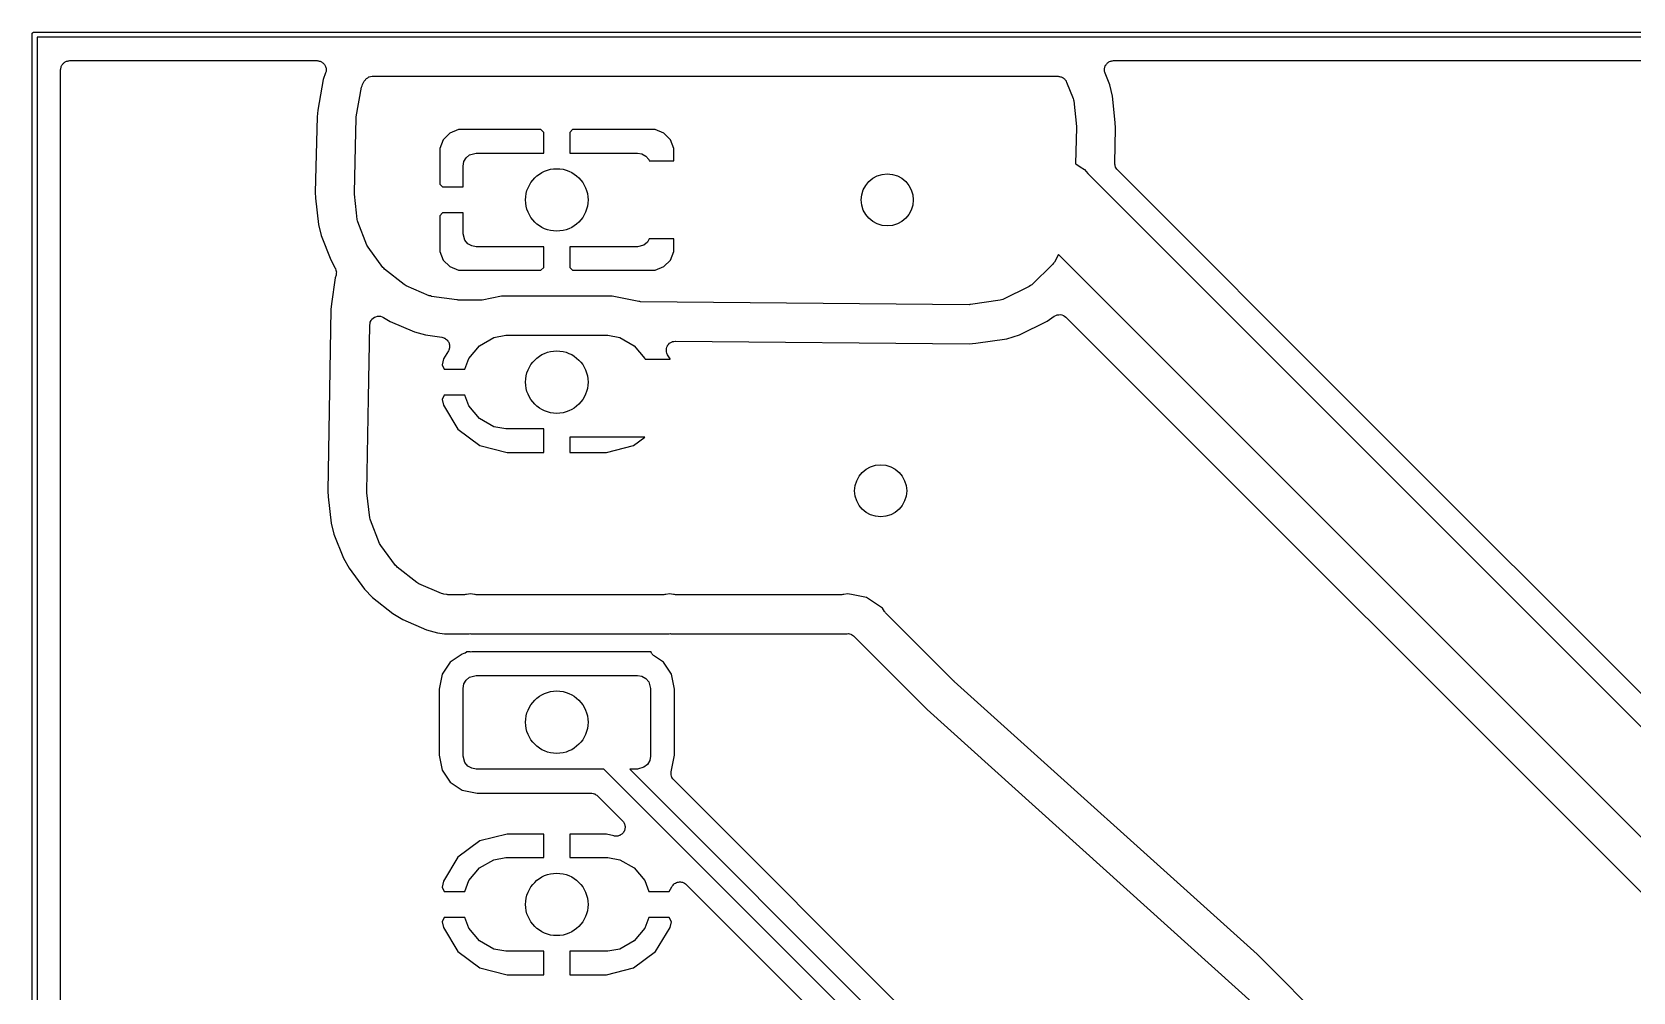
# Model space of a CAD drawing. Extents: x 81 to 178, y -172 to -32.
# Drawn here: x 81.48 to 112.24, y -50.39 to -31.95 of the extents above; entities that cross this region are included whole.
import ezdxf

# ---------------------------------------------------------------- set-up
doc = ezdxf.new("R2010")
doc.units = 0
doc.header["$MEASUREMENT"] = 0
doc.layers.add('BLACK', color=7, linetype='CONTINUOUS')

msp = doc.modelspace()

# ---------------------------------------------------------------- linework, layer by layer
at = {"layer": 'BLACK', "linetype": 'CONTINUOUS'}
for p, q in [((81.4855, -31.991), (81.4863, -31.9866)), ((81.4863, -31.9866), (81.4885, -31.9828)), ((81.4885, -31.9828), (81.49, -31.9786)), ((81.49, -31.9786), (81.4929, -31.9752)), ((81.4929, -31.9752), (81.4951, -31.9714)), ((81.4951, -31.9714), (81.4985, -31.9685)), ((81.4985, -31.9685), (81.5014, -31.9651)), ((81.5014, -31.9651), (81.5052, -31.9629)), ((81.5052, -31.9629), (81.5086, -31.96)), ((81.5086, -31.96), (81.5128, -31.9585)), ((81.5128, -31.9585), (81.5166, -31.9563)), ((81.5166, -31.9563), (81.521, -31.9555)), ((81.521, -31.9555), (81.5252, -31.954)), ((81.5252, -31.954), (178.317, -31.954)), ((81.484, -31.9952), (81.4855, -31.991)), ((81.484, -32.0128), (81.484, -31.9952)), ((81.484, -172.076), (81.484, -32.0128)), ((81.484, -32.0128), (81.484, -32.0128)), ((81.584, -32.054), (81.584, -172.035)), ((178.258, -32.054), (81.584, -32.054)), ((82.0446, -32.6191), (82.0522, -32.6059)), ((82.0522, -32.6059), (82.0574, -32.5915)), ((82.0574, -32.5915), (82.0673, -32.5798)), ((82.0673, -32.5798), (82.0749, -32.5665)), ((82.0749, -32.5665), (82.0867, -32.5567)), ((82.0867, -32.5567), (82.0965, -32.5449)), ((82.0965, -32.5449), (82.1098, -32.5373)), ((82.1098, -32.5373), (82.1215, -32.5274)), ((82.1215, -32.5274), (82.1359, -32.5222)), ((82.1359, -32.5222), (82.1491, -32.5146)), ((82.1491, -32.5146), (82.1642, -32.5119)), ((82.1642, -32.5119), (82.1786, -32.5067)), ((82.1786, -32.5067), (82.1939, -32.5067)), ((82.1939, -32.5067), (82.209, -32.504)), ((82.209, -32.504), (86.9602, -32.504)), ((86.9602, -32.504), (86.974, -32.5064)), ((86.974, -32.5064), (86.9881, -32.5062)), ((86.9881, -32.5062), (87.0037, -32.5117)), ((87.0037, -32.5117), (87.02, -32.5146)), ((87.02, -32.5146), (87.0322, -32.5216)), ((87.0322, -32.5216), (87.0455, -32.5262)), ((87.0455, -32.5262), (87.0583, -32.5367)), ((87.0583, -32.5367), (87.0727, -32.5449)), ((87.0727, -32.5449), (87.0817, -32.5557)), ((87.0817, -32.5557), (87.0926, -32.5646)), ((87.0926, -32.5646), (87.1011, -32.5788)), ((87.1011, -32.5788), (87.1117, -32.5915)), ((87.1117, -32.5915), (87.1165, -32.6047)), ((87.1165, -32.6047), (87.1237, -32.6168)), ((102.106, -32.6078), (102.112, -32.5915)), ((102.112, -32.5915), (102.121, -32.5814)), ((102.121, -32.5814), (102.127, -32.5697)), ((102.127, -32.5697), (102.14, -32.5583)), ((102.14, -32.5583), (102.151, -32.5449)), ((102.151, -32.5449), (102.163, -32.5383)), ((102.163, -32.5383), (102.173, -32.5296)), ((102.173, -32.5296), (102.189, -32.5232)), ((102.189, -32.5232), (102.204, -32.5146)), ((102.204, -32.5146), (102.217, -32.5123)), ((102.217, -32.5123), (102.229, -32.5074)), ((102.229, -32.5074), (102.247, -32.507)), ((102.247, -32.507), (102.264, -32.504)), ((102.264, -32.504), (177.633, -32.504)), ((82.034, -32.679), (82.0367, -32.6639)), ((82.034, -171.41), (82.034, -32.679)), ((82.0367, -32.6486), (82.0419, -32.6342)), ((82.0367, -32.6639), (82.0367, -32.6486)), ((82.0419, -32.6342), (82.0446, -32.6191)), ((87.0811, -32.8642), (86.9743, -33.4543)), ((87.1255, -32.7365), (87.0811, -32.8642)), ((87.1237, -32.6168), (87.1269, -32.633)), ((87.1277, -32.7226), (87.1255, -32.7365)), ((87.1269, -32.633), (87.1325, -32.6486)), ((87.1325, -32.7094), (87.1277, -32.7226)), ((87.1325, -32.6486), (87.1325, -32.6627)), ((87.1325, -32.6627), (87.1352, -32.6765)), ((87.1352, -32.6765), (87.1325, -32.6928)), ((87.1325, -32.6928), (87.1325, -32.7094)), ((87.8345, -32.96), (87.8683, -32.8966)), ((87.8683, -32.8966), (87.8701, -32.8943)), ((87.8701, -32.8943), (87.8711, -32.8915)), ((87.8711, -32.8915), (87.8888, -32.8704)), ((87.8888, -32.8704), (87.9058, -32.8488)), ((87.9058, -32.8488), (87.9083, -32.8472)), ((87.9083, -32.8472), (87.9102, -32.8449)), ((87.9102, -32.8449), (87.934, -32.8312)), ((87.934, -32.8312), (87.9574, -32.8166)), ((87.9574, -32.8166), (87.9603, -32.816)), ((87.9603, -32.816), (87.9628, -32.8146)), ((87.9628, -32.8146), (87.9899, -32.8098)), ((87.9899, -32.8098), (88.0168, -32.8041)), ((88.0168, -32.8041), (88.0198, -32.8045)), ((88.0198, -32.8045), (88.0227, -32.804)), ((88.0227, -32.804), (101.2, -32.804)), ((101.2, -32.804), (101.213, -32.8063)), ((101.213, -32.8063), (101.226, -32.806)), ((101.226, -32.806), (101.243, -32.8115)), ((101.243, -32.8115), (101.26, -32.8146)), ((101.26, -32.8146), (101.271, -32.8212)), ((101.271, -32.8212), (101.284, -32.8254)), ((101.284, -32.8254), (101.297, -32.8362)), ((101.297, -32.8362), (101.313, -32.8449)), ((101.313, -32.8449), (101.321, -32.8551)), ((101.321, -32.8551), (101.331, -32.8633)), ((101.331, -32.8633), (101.34, -32.8782)), ((101.34, -32.8782), (101.352, -32.8915)), ((101.352, -32.8915), (101.356, -32.9039)), ((101.356, -32.9039), (101.363, -32.9152)), ((102.089, -32.6832), (102.092, -32.666)), ((102.092, -32.6962), (102.089, -32.6832)), ((102.092, -32.6486), (102.096, -32.6362)), ((102.092, -32.666), (102.092, -32.6486)), ((102.092, -32.7094), (102.092, -32.6962)), ((102.097, -32.7257), (102.092, -32.7094)), ((102.096, -32.6362), (102.098, -32.6231)), ((102.101, -32.7428), (102.097, -32.7257)), ((102.098, -32.6231), (102.106, -32.6078)), ((102.19, -32.9701), (102.101, -32.7428)), ((87.7136, -33.5811), (87.8166, -33.0113)), ((87.8166, -33.0113), (87.826, -32.9858)), ((87.826, -32.9858), (87.8345, -32.96)), ((101.363, -32.9152), (101.487, -33.2325)), ((102.242, -33.1842), (102.19, -32.9701)), ((102.298, -33.6906), (102.242, -33.1842)), ((86.9743, -33.4543), (86.9612, -33.5839)), ((101.487, -33.2325), (101.492, -33.2551)), ((101.492, -33.2551), (101.498, -33.2773)), ((101.498, -33.2773), (101.552, -33.7663)), ((86.9612, -33.5839), (86.9275, -35.033)), ((87.6982, -34.1506), (87.7108, -33.6081)), ((87.7108, -33.6081), (87.7135, -33.5947)), ((87.7135, -33.5947), (87.7136, -33.5811)), ((89.6775, -33.829), (89.5121, -33.8975)), ((91.2633, -33.829), (89.6775, -33.829)), ((91.317, -33.8827), (91.2633, -33.829)), ((91.8707, -33.829), (91.817, -33.8827)), ((93.4565, -33.829), (91.8707, -33.829)), ((93.6219, -33.8975), (93.4565, -33.829)), ((101.553, -33.7894), (101.536, -34.4876)), ((101.552, -33.7663), (101.551, -33.7779)), ((101.551, -33.7779), (101.553, -33.7894)), ((102.287, -34.4732), (102.303, -33.801)), ((102.303, -33.801), (102.298, -33.6906)), ((89.3855, -34.0241), (89.317, -34.1895)), ((89.5121, -33.8975), (89.3855, -34.0241)), ((91.317, -34.279), (91.317, -33.8827)), ((91.817, -33.8827), (91.817, -34.279)), ((93.7485, -34.0241), (93.6219, -33.8975)), ((93.817, -34.1895), (93.7485, -34.0241)), ((87.6774, -35.0446), (87.6982, -34.1506)), ((89.317, -34.1895), (89.317, -34.8753)), ((89.767, -34.529), (89.7821, -34.4435)), ((89.7821, -34.4435), (89.8255, -34.3683)), ((89.8255, -34.3683), (89.892, -34.3125)), ((89.892, -34.3125), (90.017, -34.279)), ((90.017, -34.279), (91.317, -34.279)), ((91.817, -34.279), (93.117, -34.279)), ((93.117, -34.279), (93.2025, -34.2941)), ((93.2025, -34.2941), (93.2777, -34.3375)), ((93.2777, -34.3375), (93.3335, -34.404)), ((93.3335, -34.404), (93.3402, -34.429)), ((93.3402, -34.429), (93.817, -34.429)), ((93.817, -34.429), (93.817, -34.1895)), ((89.767, -34.929), (89.767, -34.529)), ((101.536, -34.4876), (101.541, -34.4888)), ((101.541, -34.4888), (101.622, -34.5459)), ((101.622, -34.5459), (101.709, -34.5956)), ((101.709, -34.5956), (101.772, -34.6718)), ((101.772, -34.6718), (115.442, -48.3415)), ((102.288, -34.4828), (102.287, -34.4732)), ((102.287, -34.4925), (102.288, -34.4828)), ((102.293, -34.5127), (102.287, -34.4925)), ((102.296, -34.5333), (102.293, -34.5127)), ((102.301, -34.5418), (102.296, -34.5333)), ((102.303, -34.5512), (102.301, -34.5418)), ((102.315, -34.5683), (102.303, -34.5512)), ((102.325, -34.5866), (102.315, -34.5683)), ((102.332, -34.5931), (102.325, -34.5866)), ((102.338, -34.601), (102.332, -34.5931)), ((106.973, -39.2363), (102.338, -34.601)), ((86.9275, -35.033), (86.9322, -35.1434)), ((87.6792, -35.0561), (87.6774, -35.0446)), ((87.6784, -35.0677), (87.6792, -35.0561)), ((89.317, -34.8753), (89.3707, -34.929)), ((89.3707, -34.929), (89.767, -34.929)), ((86.9322, -35.1434), (86.9875, -35.6498)), ((87.7179, -35.4293), (87.6784, -35.0677)), ((86.9875, -35.6498), (87.0401, -35.8639)), ((87.7318, -35.5567), (87.7179, -35.4293)), ((87.7383, -35.5789), (87.7318, -35.5567)), ((87.7428, -35.6015), (87.7383, -35.5789)), ((87.9178, -36.0487), (87.7428, -35.6015)), ((89.3707, -35.429), (89.317, -35.4827)), ((89.317, -35.4827), (89.317, -36.1685)), ((89.767, -35.429), (89.3707, -35.429)), ((89.767, -35.829), (89.767, -35.429)), ((87.0401, -35.8639), (87.2237, -36.3329)), ((89.8005, -35.954), (89.767, -35.829)), ((89.8563, -36.0205), (89.8005, -35.954)), ((93.3085, -35.9897), (93.242, -36.0455)), ((93.3436, -35.929), (93.3085, -35.9897)), ((93.817, -35.929), (93.3436, -35.929)), ((93.817, -36.1685), (93.817, -35.929)), ((87.9298, -36.0684), (87.9178, -36.0487)), ((87.9401, -36.0891), (87.9298, -36.0684)), ((88.2258, -36.4751), (87.9401, -36.0891)), ((89.317, -36.1685), (89.3855, -36.3339)), ((89.9315, -36.0639), (89.8563, -36.0205)), ((90.017, -36.079), (89.9315, -36.0639)), ((91.317, -36.079), (90.017, -36.079)), ((91.317, -36.4753), (91.317, -36.079)), ((93.117, -36.079), (91.817, -36.079)), ((91.817, -36.079), (91.817, -36.4753)), ((93.242, -36.0455), (93.117, -36.079)), ((93.7485, -36.3339), (93.817, -36.1685)), ((101.207, -36.2275), (101.129, -36.3727)), ((114.185, -49.2057), (101.207, -36.2275)), ((87.2237, -36.3329), (87.3105, -36.49)), ((87.3105, -36.49), (87.313, -36.4971)), ((87.313, -36.4971), (87.3171, -36.5033)), ((87.3171, -36.5033), (87.3228, -36.5257)), ((87.3228, -36.5257), (87.3303, -36.5475)), ((87.3296, -36.5852), (87.3291, -36.6083)), ((87.3319, -36.5622), (87.3296, -36.5852)), ((87.3303, -36.5475), (87.3301, -36.555)), ((87.3301, -36.555), (87.3319, -36.5622)), ((88.2426, -36.491), (88.2258, -36.4751)), ((88.2579, -36.5082), (88.2426, -36.491)), ((88.6345, -36.8063), (88.2579, -36.5082)), ((89.3855, -36.3339), (89.5121, -36.4605)), ((89.5121, -36.4605), (89.6775, -36.529)), ((89.6775, -36.529), (91.2633, -36.529)), ((91.2633, -36.529), (91.317, -36.4753)), ((91.817, -36.4753), (91.8707, -36.529)), ((91.8707, -36.529), (93.4565, -36.529)), ((93.4565, -36.529), (93.6219, -36.4605)), ((93.6219, -36.4605), (93.7485, -36.3339)), ((101.097, -36.416), (100.691, -36.8092)), ((101.113, -36.394), (101.097, -36.416)), ((101.129, -36.3727), (101.113, -36.394)), ((87.31, -36.6777), (87.2363, -37.1747)), ((87.3257, -36.6227), (87.31, -36.6777)), ((87.3265, -36.6152), (87.3257, -36.6227)), ((87.3291, -36.6083), (87.3265, -36.6152)), ((88.6548, -36.8172), (88.6345, -36.8063)), ((88.6741, -36.8299), (88.6548, -36.8172)), ((89.1154, -37.0193), (88.6741, -36.8299)), ((100.646, -36.8404), (100.139, -37.0902)), ((100.668, -36.8243), (100.646, -36.8404)), ((100.691, -36.8092), (100.668, -36.8243)), ((87.2363, -37.1747), (87.2274, -37.2834)), ((89.1379, -37.0246), (89.1154, -37.0193)), ((89.1598, -37.0317), (89.1379, -37.0246)), ((89.6468, -37.101), (89.1598, -37.0317)), ((89.6584, -37.1006), (89.6468, -37.101)), ((89.6698, -37.1027), (89.6584, -37.1006)), ((90.0954, -37.1066), (89.6698, -37.1027)), ((90.1132, -37.1037), (90.0954, -37.1066)), ((90.1311, -37.1033), (90.1132, -37.1037)), ((90.5045, -37.029), (90.1311, -37.1033)), ((92.6295, -37.029), (90.5045, -37.029)), ((93.1449, -37.1315), (92.6295, -37.029)), ((93.1613, -37.1319), (93.1449, -37.1315)), ((93.1775, -37.1349), (93.1613, -37.1319)), ((99.4874, -37.1928), (93.1775, -37.1349)), ((99.5009, -37.1905), (99.4874, -37.1928)), ((99.5145, -37.1909), (99.5009, -37.1905)), ((100.087, -37.1064), (99.5145, -37.1909)), ((100.113, -37.0978), (100.087, -37.1064)), ((100.139, -37.0902), (100.113, -37.0978)), ((87.2274, -37.2834), (87.1682, -40.7732)), ((87.9782, -37.5543), (87.9838, -37.5249)), ((87.9838, -37.5249), (87.9839, -37.5246)), ((87.9839, -37.5246), (87.984, -37.5243)), ((87.984, -37.5243), (87.9996, -37.4983)), ((87.9996, -37.4983), (88.0149, -37.4726)), ((88.0149, -37.4726), (88.0151, -37.4725)), ((88.0151, -37.4725), (88.0152, -37.4722)), ((88.0152, -37.4722), (88.0387, -37.4532)), ((88.0387, -37.4532), (88.062, -37.4342)), ((88.062, -37.4342), (88.0622, -37.4341)), ((88.0622, -37.4341), (88.0624, -37.434)), ((88.0624, -37.434), (88.0909, -37.4241)), ((88.0909, -37.4241), (88.1194, -37.4142)), ((88.1194, -37.4142), (88.1196, -37.4142)), ((88.1196, -37.4142), (88.1199, -37.4141)), ((88.1199, -37.4141), (88.1502, -37.4147)), ((88.1502, -37.4147), (88.1801, -37.4151)), ((88.1801, -37.4151), (88.1804, -37.4152)), ((88.1804, -37.4152), (88.1807, -37.4152)), ((88.1807, -37.4152), (88.2089, -37.426)), ((88.2089, -37.426), (88.237, -37.4367)), ((88.237, -37.4367), (88.3675, -37.5145)), ((88.3675, -37.5145), (88.8303, -37.7131)), ((100.458, -37.7691), (100.99, -37.507)), ((100.99, -37.507), (101.125, -37.4118)), ((101.125, -37.4118), (101.126, -37.4117)), ((101.126, -37.4116), (101.153, -37.3989)), ((101.126, -37.4117), (101.126, -37.4116)), ((101.153, -37.3989), (101.18, -37.386)), ((101.18, -37.386), (101.181, -37.386)), ((101.181, -37.3859), (101.211, -37.3833)), ((101.181, -37.386), (101.181, -37.3859)), ((101.211, -37.3833), (101.241, -37.3805)), ((101.241, -37.3805), (101.241, -37.3806)), ((101.241, -37.3806), (101.241, -37.3806)), ((101.241, -37.3806), (101.27, -37.3884)), ((101.27, -37.3884), (101.3, -37.3961)), ((101.3, -37.3961), (101.3, -37.3963)), ((101.3, -37.3963), (101.3, -37.3963)), ((101.3, -37.3963), (101.325, -37.4136)), ((101.325, -37.4136), (101.35, -37.4308)), ((101.35, -37.4308), (101.35, -37.431)), ((101.35, -37.431), (101.35, -37.4312)), ((101.35, -37.4312), (113.384, -49.4651)), ((87.9486, -38.9884), (87.9724, -37.584)), ((87.9724, -37.584), (87.9782, -37.5543)), ((88.8303, -37.7131), (89.0426, -37.7726)), ((89.0426, -37.7726), (89.3583, -37.8175)), ((89.3583, -37.8175), (89.3769, -37.8236)), ((89.3769, -37.8236), (89.3962, -37.8273)), ((89.3962, -37.8273), (89.4056, -37.833)), ((89.4056, -37.833), (89.416, -37.8364)), ((90.0796, -37.9789), (90.3544, -37.8202)), ((90.3544, -37.8202), (90.5883, -37.779)), ((90.5883, -37.779), (92.5457, -37.779)), ((92.5457, -37.779), (92.7796, -37.8202)), ((92.7796, -37.8202), (93.0544, -37.9789)), ((100.211, -37.8463), (100.458, -37.7691)), ((89.4837, -38.0807), (89.3919, -38.234)), ((89.416, -37.8364), (89.4315, -37.8485)), ((89.4315, -37.8485), (89.4483, -37.8585)), ((89.4483, -37.8585), (89.4552, -37.8671)), ((89.4552, -37.8671), (89.4639, -37.8739)), ((89.4639, -37.8739), (89.4742, -37.8905)), ((89.4742, -37.8905), (89.4866, -37.9057)), ((89.4907, -38.0624), (89.4837, -38.0807)), ((89.4866, -37.9057), (89.4902, -37.9161)), ((89.4902, -37.9161), (89.496, -37.9255)), ((89.5, -38.0451), (89.4907, -38.0624)), ((89.496, -37.9255), (89.5, -37.9446)), ((89.5, -37.9446), (89.5064, -37.9632)), ((89.5015, -38.0342), (89.5, -38.0451)), ((89.5055, -38.0239), (89.5015, -38.0342)), ((89.5058, -38.0043), (89.5055, -38.0239)), ((89.5085, -37.9849), (89.5058, -38.0043)), ((89.5064, -37.9632), (89.5063, -37.9742)), ((89.5063, -37.9742), (89.5085, -37.9849)), ((89.8756, -38.2221), (90.0796, -37.9789)), ((93.0544, -37.9789), (93.2584, -38.2221)), ((93.6727, -38.0385), (93.6734, -38.0364)), ((93.6731, -38.0667), (93.6727, -38.0385)), ((93.6729, -38.0949), (93.6731, -38.0667)), ((93.6736, -38.097), (93.6729, -38.0949)), ((93.6734, -38.0341), (93.6833, -38.0077)), ((93.6734, -38.0364), (93.6734, -38.0341)), ((93.6737, -38.0993), (93.6736, -38.097)), ((93.6838, -38.1256), (93.6737, -38.0993)), ((93.6833, -38.0077), (93.6925, -37.981)), ((93.6932, -38.1522), (93.6838, -38.1256)), ((93.6925, -37.981), (93.694, -37.9793)), ((93.694, -37.9793), (93.6948, -37.9772)), ((93.6948, -37.9772), (93.7131, -37.9557)), ((93.7131, -37.9557), (93.7308, -37.9339)), ((93.7308, -37.9339), (93.7328, -37.9327)), ((93.7328, -37.9327), (93.7343, -37.931)), ((93.7343, -37.931), (93.7588, -37.9171)), ((93.7588, -37.9171), (93.783, -37.9026)), ((93.783, -37.9026), (93.7852, -37.9022)), ((93.7852, -37.9022), (93.7872, -37.9011)), ((93.7872, -37.9011), (93.815, -37.8964)), ((93.815, -37.8964), (93.8426, -37.8911)), ((93.8426, -37.8911), (93.8449, -37.8914)), ((93.8449, -37.8914), (93.8471, -37.8911)), ((93.8471, -37.8911), (99.4873, -37.9428)), ((99.4873, -37.9428), (99.6173, -37.9339)), ((99.6173, -37.9339), (100.211, -37.8463)), ((89.3919, -38.234), (89.3614, -38.3458)), ((89.3614, -38.3458), (89.4055, -38.429)), ((89.4055, -38.429), (89.8002, -38.429)), ((89.8002, -38.429), (89.8756, -38.2221)), ((93.2584, -38.2221), (93.2646, -38.239)), ((93.2646, -38.239), (93.7435, -38.239)), ((93.6946, -38.1539), (93.6932, -38.1522)), ((93.6954, -38.156), (93.6946, -38.1539)), ((93.7421, -38.234), (93.6954, -38.156)), ((93.7435, -38.239), (93.7421, -38.234)), ((87.9182, -40.7802), (87.9486, -38.9884)), ((87.9486, -38.9884), (87.9486, -38.9884)), ((89.4055, -38.929), (89.3614, -39.0122)), ((89.3614, -39.0122), (89.3919, -39.124)), ((89.8002, -38.929), (89.4055, -38.929)), ((89.8756, -39.1359), (89.8002, -38.929)), ((89.3919, -39.124), (89.6678, -39.5845)), ((90.0796, -39.3791), (89.8756, -39.1359)), ((115.688, -47.9507), (106.973, -39.2363)), ((106.973, -39.2363), (106.973, -39.2363)), ((89.6678, -39.5845), (90.0904, -39.8979)), ((90.3544, -39.5378), (90.0796, -39.3791)), ((90.5883, -39.579), (90.3544, -39.5378)), ((91.317, -39.579), (90.5883, -39.579)), ((91.317, -40.029), (91.317, -39.579)), ((90.0904, -39.8979), (90.6136, -40.029)), ((91.817, -39.739), (91.817, -40.029)), ((93.2578, -39.739), (91.817, -39.739)), ((92.5204, -40.029), (93.0436, -39.8979)), ((93.0436, -39.8979), (93.2578, -39.739)), ((90.6136, -40.029), (91.317, -40.029)), ((91.817, -40.029), (92.5204, -40.029)), ((87.1682, -40.7732), (87.1736, -40.8829)), ((87.1736, -40.8829), (87.2313, -41.3857)), ((87.92, -40.7916), (87.9182, -40.7802)), ((87.9193, -40.8031), (87.92, -40.7916)), ((87.9751, -41.2887), (87.9193, -40.8031)), ((87.2313, -41.3857), (87.2845, -41.5982)), ((87.9816, -41.3107), (87.9751, -41.2887)), ((87.9862, -41.3331), (87.9816, -41.3107)), ((88.1617, -41.7768), (87.9862, -41.3331)), ((87.2845, -41.5982), (87.4686, -42.0635)), ((88.1737, -41.7963), (88.1617, -41.7768)), ((88.184, -41.8168), (88.1737, -41.7963)), ((88.4686, -42.1998), (88.184, -41.8168)), ((87.4686, -42.0635), (87.5751, -42.2549)), ((87.5751, -42.2549), (87.8736, -42.6565)), ((88.4853, -42.2156), (88.4686, -42.1998)), ((88.5005, -42.2327), (88.4853, -42.2156)), ((88.8748, -42.5287), (88.5005, -42.2327)), ((87.8736, -42.6565), (88.0261, -42.8137)), ((88.8949, -42.5396), (88.8748, -42.5287)), ((88.9141, -42.5522), (88.8949, -42.5396)), ((89.3523, -42.741), (88.9141, -42.5522)), ((89.3746, -42.7463), (89.3523, -42.741)), ((89.3964, -42.7534), (89.3746, -42.7463)), ((89.4496, -42.7612), (89.3964, -42.7534)), ((89.9086, -42.7439), (89.8293, -42.7596)), ((89.9828, -42.7586), (89.9086, -42.7439)), ((93.7334, -42.7439), (93.6592, -42.7586)), ((93.8076, -42.7586), (93.7334, -42.7439)), ((97.155, -42.7449), (97.0808, -42.7596)), ((97.2292, -42.7596), (97.155, -42.7449)), ((88.0261, -42.8137), (88.4186, -43.1241)), ((89.4623, -42.7608), (89.4496, -42.7612)), ((89.4748, -42.763), (89.4623, -42.7608)), ((89.7951, -42.763), (89.4748, -42.763)), ((89.8121, -42.76), (89.7951, -42.763)), ((89.8293, -42.7596), (89.8121, -42.76)), ((89.9999, -42.759), (89.9828, -42.7586)), ((90.0169, -42.762), (89.9999, -42.759)), ((93.6251, -42.762), (90.0169, -42.762)), ((93.642, -42.759), (93.6251, -42.762)), ((93.6592, -42.7586), (93.642, -42.759)), ((93.8127, -42.7596), (93.8076, -42.7586)), ((93.8076, -42.7586), (93.8076, -42.7586)), ((93.8299, -42.76), (93.8127, -42.7596)), ((93.8469, -42.763), (93.8299, -42.76)), ((97.0467, -42.763), (93.8469, -42.763)), ((97.0636, -42.76), (97.0467, -42.763)), ((97.0808, -42.7596), (97.0636, -42.76)), ((97.5159, -42.8167), (97.2292, -42.7596)), ((97.8219, -43.0211), (97.5159, -42.8167)), ((97.8639, -43.084), (97.8219, -43.0211)), ((88.4186, -43.1241), (88.6067, -43.2364)), ((88.6067, -43.2364), (89.0662, -43.4344)), ((97.8758, -43.0964), (97.8639, -43.084)), ((97.8857, -43.1105), (97.8758, -43.0964)), ((99.196, -44.4209), (97.8857, -43.1105)), ((89.0662, -43.4344), (89.277, -43.494)), ((89.277, -43.494), (89.4079, -43.513)), ((89.4079, -43.513), (89.8818, -43.513)), ((89.8818, -43.513), (89.8931, -43.51)), ((89.8931, -43.51), (89.9162, -43.512)), ((89.9162, -43.512), (93.7258, -43.512)), ((93.7258, -43.512), (93.7489, -43.51)), ((93.7489, -43.51), (93.7602, -43.513)), ((93.7602, -43.513), (97.1474, -43.513)), ((97.1474, -43.513), (97.1705, -43.511)), ((97.1705, -43.511), (97.1929, -43.517)), ((97.1929, -43.517), (97.2158, -43.521)), ((97.2158, -43.521), (97.2225, -43.5249)), ((97.2225, -43.5249), (97.2301, -43.527)), ((97.2301, -43.527), (97.2491, -43.5403)), ((97.2491, -43.5403), (97.2692, -43.5519)), ((97.2692, -43.5519), (97.2841, -43.5697)), ((97.2841, -43.5697), (98.6828, -44.9683)), ((89.7457, -43.9071), (89.5158, -44.0608)), ((89.7501, -43.9063), (89.7457, -43.9071)), ((89.7508, -43.906), (89.7501, -43.9063)), ((89.7516, -43.906), (89.7508, -43.906)), ((89.7792, -43.895), (89.7516, -43.906)), ((89.8068, -43.8842), (89.7792, -43.895)), ((89.8073, -43.8838), (89.8068, -43.8842)), ((89.808, -43.8835), (89.8073, -43.8838)), ((89.8301, -43.8638), (89.808, -43.8835)), ((89.831, -43.863), (89.8301, -43.8638)), ((89.8999, -43.863), (89.831, -43.863)), ((89.923, -43.865), (89.8999, -43.863)), ((89.9343, -43.862), (89.923, -43.865)), ((93.3798, -43.862), (89.9343, -43.862)), ((93.3814, -43.8653), (93.3798, -43.862)), ((93.388, -43.884), (93.3814, -43.8653)), ((93.3948, -43.8923), (93.388, -43.884)), ((93.3995, -43.902), (93.3948, -43.8923)), ((93.4139, -43.9157), (93.3995, -43.902)), ((93.4264, -43.9311), (93.4139, -43.9157)), ((93.4357, -43.9366), (93.4264, -43.9311)), ((93.4434, -43.944), (93.4357, -43.9366)), ((93.6182, -44.0608), (93.4434, -43.944)), ((89.3621, -44.2907), (89.3048, -44.5792)), ((89.5158, -44.0608), (89.3621, -44.2907)), ((93.7719, -44.2907), (93.6182, -44.0608)), ((93.8292, -44.5792), (93.7719, -44.2907)), ((89.3048, -44.5792), (89.3048, -45.8448)), ((89.767, -44.562), (89.7821, -44.4765)), ((89.767, -45.862), (89.767, -44.562)), ((89.7821, -44.4765), (89.8255, -44.4013)), ((89.8255, -44.4013), (89.892, -44.3455)), ((89.892, -44.3455), (90.017, -44.312)), ((90.017, -44.312), (93.117, -44.312)), ((93.117, -44.312), (93.2025, -44.3271)), ((93.2025, -44.3271), (93.2777, -44.3705)), ((93.2777, -44.3705), (93.3335, -44.437)), ((93.3335, -44.437), (93.367, -44.562)), ((93.367, -44.562), (93.367, -45.862)), ((93.8292, -45.8448), (93.8292, -44.5792)), ((99.1998, -44.4235), (99.196, -44.4209)), ((99.2027, -44.4272), (99.1998, -44.4235)), ((105.022, -49.6687), (99.2027, -44.4272)), ((98.6828, -44.9683), (108.775, -54.0585)), ((89.3048, -45.8448), (89.3621, -46.1333)), ((89.3621, -46.1333), (89.5158, -46.3632)), ((89.8005, -45.987), (89.767, -45.862)), ((89.8563, -46.0535), (89.8005, -45.987)), ((89.9315, -46.0969), (89.8563, -46.0535)), ((90.017, -46.112), (89.9315, -46.0969)), ((92.4735, -46.112), (90.017, -46.112)), ((110.823, -64.4615), (92.4735, -46.112)), ((93.117, -46.112), (92.9685, -46.112)), ((92.9685, -46.112), (111.116, -64.2599)), ((93.242, -46.0785), (93.117, -46.112)), ((93.3085, -46.0227), (93.242, -46.0785)), ((93.3519, -45.9475), (93.3085, -46.0227)), ((93.367, -45.862), (93.3519, -45.9475)), ((93.7659, -46.1631), (93.8292, -45.8448)), ((89.5158, -46.3632), (89.7457, -46.5169)), ((93.7632, -46.2125), (93.7654, -46.1878)), ((93.7647, -46.218), (93.7632, -46.2125)), ((93.7646, -46.2238), (93.7647, -46.218)), ((93.7726, -46.2473), (93.7646, -46.2238)), ((93.7654, -46.1878), (93.7659, -46.1631)), ((93.779, -46.2712), (93.7726, -46.2473)), ((93.7823, -46.2759), (93.779, -46.2712)), ((93.7841, -46.2814), (93.7823, -46.2759)), ((93.7996, -46.3007), (93.7841, -46.2814)), ((93.8138, -46.3209), (93.7996, -46.3007)), ((108.681, -61.188), (93.8138, -46.3209)), ((89.7457, -46.5169), (90.0342, -46.5742)), ((90.0342, -46.5742), (92.2269, -46.5742)), ((92.2269, -46.5742), (92.2345, -46.5756)), ((92.2345, -46.5756), (92.2421, -46.5749)), ((92.2421, -46.5749), (92.2642, -46.5808)), ((92.2642, -46.5808), (92.2867, -46.5848)), ((92.2867, -46.5848), (92.2934, -46.5886)), ((92.2934, -46.5886), (92.3008, -46.5906)), ((92.3008, -46.5906), (92.3196, -46.6038)), ((92.3196, -46.6038), (92.3394, -46.6152)), ((92.3394, -46.6152), (92.3443, -46.6211)), ((92.3443, -46.6211), (92.3506, -46.6255)), ((92.3506, -46.6255), (92.8294, -47.1043)), ((90.6136, -47.362), (90.0904, -47.4931)), ((91.317, -47.362), (90.6136, -47.362)), ((91.317, -47.812), (91.317, -47.362)), ((92.5204, -47.362), (91.817, -47.362)), ((91.817, -47.362), (91.817, -47.812)), ((92.6631, -47.3977), (92.5204, -47.362)), ((92.8178, -47.3595), (92.806, -47.3713)), ((92.8314, -47.3497), (92.8178, -47.3595)), ((92.8294, -47.1043), (92.8373, -47.1156)), ((92.8392, -47.3382), (92.8314, -47.3497)), ((92.8373, -47.1156), (92.8473, -47.1253)), ((92.849, -47.3284), (92.8392, -47.3382)), ((92.8473, -47.1253), (92.8546, -47.1403)), ((92.856, -47.3132), (92.849, -47.3284)), ((92.8546, -47.1403), (92.8642, -47.154)), ((92.8654, -47.2994), (92.856, -47.3132)), ((92.8642, -47.154), (92.8678, -47.1675)), ((92.8688, -47.2859), (92.8654, -47.2994)), ((92.8678, -47.1675), (92.8739, -47.18)), ((92.8747, -47.2733), (92.8688, -47.2859)), ((92.8739, -47.18), (92.8756, -47.1966)), ((92.8761, -47.2566), (92.8747, -47.2733)), ((92.8756, -47.1966), (92.88, -47.2127)), ((92.8802, -47.2404), (92.8761, -47.2566)), ((92.88, -47.2127), (92.8787, -47.2266)), ((92.8787, -47.2266), (92.8802, -47.2404)), ((90.0904, -47.4931), (89.6678, -47.8065)), ((92.677, -47.3987), (92.6631, -47.3977)), ((92.6904, -47.4023), (92.677, -47.3987)), ((92.707, -47.4009), (92.6904, -47.4023)), ((92.7237, -47.4021), (92.707, -47.4009)), ((92.7371, -47.3982), (92.7237, -47.4021)), ((92.7509, -47.397), (92.7371, -47.3982)), ((92.7661, -47.39), (92.7509, -47.397)), ((92.7822, -47.3854), (92.7661, -47.39)), ((92.7934, -47.3772), (92.7822, -47.3854)), ((92.806, -47.3713), (92.7934, -47.3772)), ((89.6678, -47.8065), (89.3919, -48.267)), ((90.0796, -48.0119), (90.3544, -47.8532)), ((90.3544, -47.8532), (90.5883, -47.812)), ((90.5883, -47.812), (91.317, -47.812)), ((91.817, -47.812), (92.5457, -47.812)), ((92.5457, -47.812), (92.7796, -47.8532)), ((92.7796, -47.8532), (93.0544, -48.0119)), ((89.3919, -48.267), (89.3614, -48.3788)), ((89.8002, -48.462), (89.8756, -48.2551)), ((89.8756, -48.2551), (90.0796, -48.0119)), ((93.0544, -48.0119), (93.2584, -48.2551)), ((93.2584, -48.2551), (93.3338, -48.462)), ((93.8487, -48.3018), (93.8654, -48.2913)), ((93.8654, -48.2913), (93.876, -48.289)), ((93.876, -48.289), (93.8858, -48.2844)), ((93.8858, -48.2844), (93.9055, -48.2827)), ((93.9055, -48.2827), (93.9249, -48.2786)), ((93.9249, -48.2786), (93.9356, -48.2801)), ((93.9356, -48.2801), (93.9464, -48.2791)), ((93.9464, -48.2791), (93.9655, -48.2843)), ((93.9655, -48.2843), (93.9851, -48.287)), ((93.9851, -48.287), (93.9946, -48.2921)), ((93.9946, -48.2921), (94.0051, -48.2949)), ((89.3614, -48.3788), (89.4055, -48.462)), ((89.4055, -48.462), (89.8002, -48.462)), ((93.3338, -48.462), (93.7285, -48.462)), ((93.7285, -48.462), (93.7765, -48.3714)), ((93.7765, -48.3714), (93.7832, -48.3629)), ((93.7832, -48.3629), (93.7878, -48.3531)), ((93.7878, -48.3531), (93.8017, -48.3391)), ((93.8017, -48.3391), (93.8139, -48.3235)), ((93.8139, -48.3235), (93.8231, -48.3178)), ((93.8231, -48.3178), (93.8307, -48.3101)), ((93.8307, -48.3101), (93.8487, -48.3018)), ((94.0051, -48.2949), (94.0213, -48.3062)), ((94.0213, -48.3062), (94.0387, -48.3155)), ((94.0387, -48.3155), (94.046, -48.3235)), ((94.046, -48.3235), (94.0548, -48.3297)), ((94.0548, -48.3297), (110.322, -64.5966)), ((89.4055, -48.962), (89.3614, -49.0452)), ((89.3614, -49.0452), (89.3919, -49.157)), ((89.3919, -49.157), (89.6678, -49.6175)), ((89.8002, -48.962), (89.4055, -48.962)), ((89.8756, -49.1689), (89.8002, -48.962)), ((90.0796, -49.4121), (89.8756, -49.1689)), ((93.2584, -49.1689), (93.0544, -49.4121)), ((93.3338, -48.962), (93.2584, -49.1689)), ((93.7285, -48.962), (93.3338, -48.962)), ((93.4662, -49.6175), (93.7421, -49.157)), ((93.7726, -49.0452), (93.7285, -48.962)), ((93.7421, -49.157), (93.7726, -49.0452)), ((90.3544, -49.5708), (90.0796, -49.4121)), ((93.0544, -49.4121), (92.7796, -49.5708)), ((89.6678, -49.6175), (90.0904, -49.9309)), ((90.5883, -49.612), (90.3544, -49.5708)), ((91.317, -49.612), (90.5883, -49.612)), ((91.317, -50.062), (91.317, -49.612)), ((92.5457, -49.612), (91.817, -49.612)), ((91.817, -49.612), (91.817, -50.062)), ((92.7796, -49.5708), (92.5457, -49.612)), ((93.0436, -49.9309), (93.4662, -49.6175)), ((113.407, -58.0532), (105.022, -49.6687)), ((90.0904, -49.9309), (90.6136, -50.062)), ((90.6136, -50.062), (91.317, -50.062)), ((91.817, -50.062), (92.5204, -50.062)), ((92.5204, -50.062), (93.0436, -49.9309))]:
    msp.add_line(p, q, dxfattribs=at)
at = {"layer": 'BLACK'}
for centre, radius in [((91.567, -35.179), 0.6), ((91.567, -35.179), 0.6), ((97.917, -35.179), 0.5), ((91.567, -38.679), 0.6), ((91.567, -38.679), 0.6), ((97.79, -40.767), 0.5), ((91.567, -45.212), 0.6), ((91.567, -45.212), 0.6), ((91.567, -48.712), 0.6), ((91.567, -48.712), 0.6)]:
    msp.add_circle(centre, radius, dxfattribs=at)

doc.saveas('drawing.dxf')
